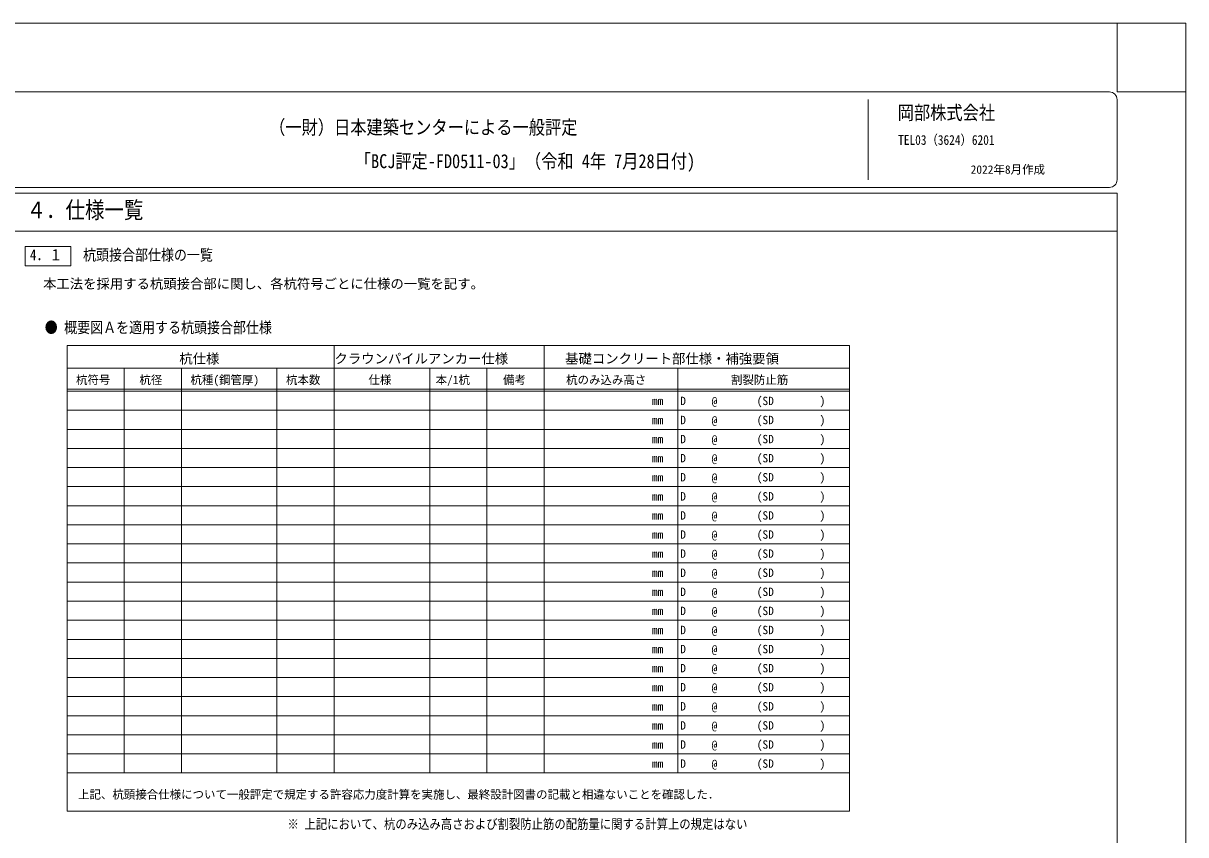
# Model space of a CAD drawing. Units: millimetres, scale not verified. Extents: x -29700 to 29700, y -21000 to 21000.
# Drawn here: x -749 to 29700, y -255 to 21000 of the extents above; entities that cross this region are included whole.
import ezdxf
from ezdxf.enums import TextEntityAlignment as Align

# ---------------------------------------------------------------- set-up
doc = ezdxf.new("R2010")
doc.units = ezdxf.units.MM
doc.header["$LTSCALE"] = 100
doc.layers.add('0-1_01_TITLE', color=7, linetype='Continuous')
doc.layers.add('0-4_02_TEXT', color=7, linetype='Continuous')
for name, color, linetype, lineweight in [('0-3_DEFPOINTS', 7, 'Continuous', 18), ('0-7_06_HYOU', 7, 'Continuous', 15), ('0-8_00_WAKU', 9, 'Continuous', 18), ('0-A_09_KAKOMI', 7, 'Continuous', 15)]:
    doc.layers.add(name, color=color, linetype=linetype, lineweight=lineweight)
doc.styles.add('ＭＳ ゴシック', font='')
doc.styles.get('ＭＳ ゴシック').set_extended_font_data('MS Gothic')

msp = doc.modelspace()

# ---------------------------------------------------------------- linework, layer by layer
at = {"layer": '0-3_DEFPOINTS'}
for p, q in [((-29700, 21000), (29700, 21000)), ((27900, 21000), (27900, 19200)), ((29700, 21000), (29700, -21000)), ((27900, 19200), (29700, 19200))]:
    msp.add_line(p, q, dxfattribs=at)
at = {"layer": '0-7_06_HYOU'}
for p, q in [((396.8, 11363.3), (396.8, 12563.3)), ((396.8, 12563.3), (12896.8, 12563.3)), ((7396.8, 11363.3), (7396.8, 12563.3)), ((12896.8, 11363.3), (12896.8, 12563.3)), ((12896.8, 12563.3), (20896.8, 12563.3)), ((20896.8, 11363.3), (20896.8, 12563.3)), ((396.8, 11963.3), (12896.8, 11963.3)), ((1896.8, 11363.3), (1896.8, 11963.3)), ((3396.8, 11363.3), (3396.8, 11963.3)), ((5896.8, 11363.3), (5896.8, 11963.3)), ((9896.8, 11363.3), (9896.8, 11963.3)), ((11396.8, 11363.3), (11396.8, 11963.3)), ((12896.8, 11963.3), (20896.8, 11963.3)), ((16396.8, 11363.3), (16396.8, 11963.3)), ((396.8, 11413.3), (12896.8, 11413.3)), ((396.8, 11363.3), (12896.8, 11363.3)), ((396.8, 11363.3), (396.8, 10363.3)), ((1896.8, 11363.3), (1896.8, 10363.3)), ((3396.8, 11363.3), (3396.8, 10363.3)), ((5896.8, 11363.3), (5896.8, 10363.3)), ((7396.8, 11363.3), (7396.8, 10363.3)), ((9896.8, 11363.3), (9896.8, 10363.3)), ((11396.8, 11363.3), (11396.8, 10363.3)), ((12896.8, 11413.3), (20896.8, 11413.3)), ((12896.8, 11363.3), (20896.8, 11363.3)), ((12896.8, 11363.3), (12896.8, 10363.3)), ((16396.8, 11363.3), (16396.8, 10363.3)), ((20896.8, 11363.3), (20896.8, 10363.3)), ((12896.8, 10863.3), (396.8, 10863.3)), ((12896.8, 10863.3), (20896.8, 10863.3)), ((12896.8, 10363.3), (396.8, 10363.3)), ((396.8, 10363.3), (396.8, 9363.3)), ((1896.8, 10363.3), (1896.8, 9363.3)), ((3396.8, 10363.3), (3396.8, 9363.3)), ((5896.8, 10363.3), (5896.8, 9363.3)), ((7396.8, 10363.3), (7396.8, 9363.3)), ((9896.8, 10363.3), (9896.8, 9363.3)), ((11396.8, 10363.3), (11396.8, 9363.3)), ((12896.8, 10363.3), (20896.8, 10363.3)), ((12896.8, 10363.3), (12896.8, 9363.3)), ((16396.8, 10363.3), (16396.8, 9363.3)), ((20896.8, 10363.3), (20896.8, 9363.3)), ((12896.8, 9863.3), (396.8, 9863.3)), ((12896.8, 9863.3), (20896.8, 9863.3)), ((12896.8, 9363.3), (396.8, 9363.3)), ((396.8, 9363.3), (396.8, 8363.3)), ((1896.8, 9363.3), (1896.8, 8363.3)), ((3396.8, 9363.3), (3396.8, 8363.3)), ((5896.8, 9363.3), (5896.8, 8363.3)), ((7396.8, 9363.3), (7396.8, 8363.3)), ((9896.8, 9363.3), (9896.8, 8363.3)), ((11396.8, 9363.3), (11396.8, 8363.3)), ((12896.8, 9363.3), (20896.8, 9363.3)), ((12896.8, 9363.3), (12896.8, 8363.3)), ((16396.8, 9363.3), (16396.8, 8363.3)), ((20896.8, 9363.3), (20896.8, 8363.3)), ((12896.8, 8863.3), (396.8, 8863.3)), ((12896.8, 8863.3), (20896.8, 8863.3)), ((12896.8, 8363.3), (396.8, 8363.3)), ((396.8, 8363.3), (396.8, 7363.3)), ((1896.8, 8363.3), (1896.8, 7363.3)), ((3396.8, 8363.3), (3396.8, 7363.3)), ((5896.8, 8363.3), (5896.8, 7363.3)), ((7396.8, 8363.3), (7396.8, 7363.3)), ((9896.8, 8363.3), (9896.8, 7363.3)), ((11396.8, 8363.3), (11396.8, 7363.3)), ((12896.8, 8363.3), (20896.8, 8363.3)), ((12896.8, 8363.3), (12896.8, 7363.3)), ((16396.8, 8363.3), (16396.8, 7363.3)), ((20896.8, 8363.3), (20896.8, 7363.3)), ((12896.8, 7863.3), (396.8, 7863.3)), ((12896.8, 7863.3), (20896.8, 7863.3)), ((12896.8, 7363.3), (396.8, 7363.3)), ((396.8, 7363.3), (396.8, 6363.3)), ((1896.8, 7363.3), (1896.8, 6363.3)), ((3396.8, 7363.3), (3396.8, 6363.3)), ((5896.8, 7363.3), (5896.8, 6363.3)), ((7396.8, 7363.3), (7396.8, 6363.3)), ((9896.8, 7363.3), (9896.8, 6363.3)), ((11396.8, 7363.3), (11396.8, 6363.3)), ((12896.8, 7363.3), (20896.8, 7363.3)), ((12896.8, 7363.3), (12896.8, 6363.3)), ((16396.8, 7363.3), (16396.8, 6363.3)), ((20896.8, 7363.3), (20896.8, 6363.3)), ((12896.8, 6863.3), (396.8, 6863.3)), ((12896.8, 6863.3), (20896.8, 6863.3)), ((12896.8, 6363.3), (396.8, 6363.3)), ((396.8, 6363.3), (396.8, 5363.3)), ((1896.8, 6363.3), (1896.8, 5363.3)), ((3396.8, 6363.3), (3396.8, 5363.3)), ((5896.8, 6363.3), (5896.8, 5363.3)), ((7396.8, 6363.3), (7396.8, 5363.3)), ((9896.8, 6363.3), (9896.8, 5363.3)), ((11396.8, 6363.3), (11396.8, 5363.3)), ((12896.8, 6363.3), (20896.8, 6363.3)), ((12896.8, 6363.3), (12896.8, 5363.3)), ((16396.8, 6363.3), (16396.8, 5363.3)), ((20896.8, 6363.3), (20896.8, 5363.3)), ((12896.8, 5863.3), (396.8, 5863.3)), ((12896.8, 5863.3), (20896.8, 5863.3)), ((12896.8, 5363.3), (396.8, 5363.3)), ((396.8, 5363.3), (396.8, 4363.3)), ((1896.8, 5363.3), (1896.8, 4363.3)), ((3396.8, 5363.3), (3396.8, 4363.3)), ((5896.8, 5363.3), (5896.8, 4363.3)), ((7396.8, 5363.3), (7396.8, 4363.3)), ((9896.8, 5363.3), (9896.8, 4363.3)), ((11396.8, 5363.3), (11396.8, 4363.3)), ((12896.8, 5363.3), (20896.8, 5363.3)), ((12896.8, 5363.3), (12896.8, 4363.3)), ((16396.8, 5363.3), (16396.8, 4363.3)), ((20896.8, 5363.3), (20896.8, 4363.3)), ((12896.8, 4863.3), (396.8, 4863.3)), ((12896.8, 4863.3), (20896.8, 4863.3)), ((12896.8, 4363.3), (396.8, 4363.3)), ((396.8, 4363.3), (396.8, 3363.3)), ((1896.8, 4363.3), (1896.8, 3363.3)), ((3396.8, 4363.3), (3396.8, 3363.3)), ((5896.8, 4363.3), (5896.8, 3363.3)), ((7396.8, 4363.3), (7396.8, 3363.3)), ((9896.8, 4363.3), (9896.8, 3363.3)), ((11396.8, 4363.3), (11396.8, 3363.3)), ((12896.8, 4363.3), (20896.8, 4363.3)), ((12896.8, 4363.3), (12896.8, 3363.3)), ((16396.8, 4363.3), (16396.8, 3363.3)), ((20896.8, 4363.3), (20896.8, 3363.3)), ((12896.8, 3863.3), (396.8, 3863.3)), ((12896.8, 3863.3), (20896.8, 3863.3)), ((12896.8, 3363.3), (396.8, 3363.3)), ((396.8, 3363.3), (396.8, 2363.3)), ((1896.8, 3363.3), (1896.8, 2363.3)), ((3396.8, 3363.3), (3396.8, 2363.3)), ((5896.8, 3363.3), (5896.8, 2363.3)), ((7396.8, 3363.3), (7396.8, 2363.3)), ((9896.8, 3363.3), (9896.8, 2363.3)), ((11396.8, 3363.3), (11396.8, 2363.3)), ((12896.8, 3363.3), (20896.8, 3363.3)), ((12896.8, 3363.3), (12896.8, 2363.3)), ((16396.8, 3363.3), (16396.8, 2363.3)), ((20896.8, 3363.3), (20896.8, 2363.3)), ((12896.8, 2863.3), (396.8, 2863.3)), ((12896.8, 2863.3), (20896.8, 2863.3)), ((12896.8, 2363.3), (396.8, 2363.3)), ((396.8, 2363.3), (396.8, 1363.3)), ((1896.8, 2363.3), (1896.8, 1363.3)), ((3396.8, 2363.3), (3396.8, 1363.3)), ((5896.8, 2363.3), (5896.8, 1363.3)), ((7396.8, 2363.3), (7396.8, 1363.3)), ((9896.8, 2363.3), (9896.8, 1363.3)), ((11396.8, 2363.3), (11396.8, 1363.3)), ((12896.8, 2363.3), (20896.8, 2363.3)), ((12896.8, 2363.3), (12896.8, 1363.3)), ((16396.8, 2363.3), (16396.8, 1363.3)), ((20896.8, 2363.3), (20896.8, 1363.3)), ((12896.8, 1863.3), (396.8, 1863.3)), ((12896.8, 1863.3), (20896.8, 1863.3)), ((12896.8, 1363.3), (396.8, 1363.3)), ((396.8, 1363.3), (396.8, 363.3)), ((12896.8, 1363.3), (20896.8, 1363.3)), ((20896.8, 1363.3), (20896.8, 363.3)), ((20896.8, 363.3), (396.8, 363.3))]:
    msp.add_line(p, q, dxfattribs=at)
at = {"layer": '0-8_00_WAKU'}
for p, q in [((-27700, 19200), (27700, 19200)), ((21379.3, 16900), (21379.3, 19000)), ((27900, 16900), (27900, 19000)), ((-27900, 16550), (27900, 16550)), ((-27700, 16700), (27700, 16700)), ((27900, -16700), (27900, 16550)), ((-27900, 15550), (27900, 15550))]:
    msp.add_line(p, q, dxfattribs=at)
for centre, start, end in [((27700, 19000), 0, 90), ((27700, 16900), 270, 0)]:
    msp.add_arc(centre, 200, start, end, dxfattribs=at)
at = {"layer": '0-A_09_KAKOMI'}
for p, q in [((500, 15150), (-700, 15150)), ((-700, 14650), (-700, 15150)), ((500, 14650), (500, 15150)), ((500, 14650), (-700, 14650))]:
    msp.add_line(p, q, dxfattribs=at)

# ---------------------------------------------------------------- texts
at = {"layer": '0-1_01_TITLE', "style": 'ＭＳ ゴシック', "width": 0.85}
for s, height, p in [('岡部株式会社', 366.6, (22154.7, 18365.6)), ('（一財）日本建築センターによる一般評定', 366.6, (5691, 17981.2)), ('TEL03（3624）6201', 256.6, (22167.2, 17738.1)), ('「BCJ評定-FD0511-03」（令和 4年 7月28日付)', 366.6, (7935.4, 17094.4)), ('４．仕様一覧', 439.9, (-662.6, 15758.1))]:
    msp.add_text(s, height=height, dxfattribs=at).set_placement(p, align=Align.BOTTOM_LEFT)
at = {"layer": '0-1_01_TITLE', "style": 'ＭＳ ゴシック'}
msp.add_text('2022年8月作成', height=219.9, dxfattribs=at).set_placement((24065.4, 16992.5), align=Align.BOTTOM_LEFT)
at = {"layer": '0-4_02_TEXT', "style": 'ＭＳ ゴシック', "width": 0.85}
for s, height, p in [('4．１', 293.3, (-575.2, 14698.7)), ('杭頭接合部仕様の一覧', 293.3, (817.3, 14698.7)), ('● 概要図Ａを適用する杭頭接合部仕様', 293.3, (-186.6, 12797.9)), ('※ 上記において、杭のみ込み高さおよび割裂防止筋の配筋量に関する計算上の規定はない', 256.6, (6171.2, -179.2))]:
    msp.add_text(s, height=height, dxfattribs=at).set_placement(p, align=Align.BOTTOM_LEFT)
at = {"layer": '0-4_02_TEXT', "style": 'ＭＳ ゴシック'}
for s, height, p in [('本工法を採用する杭頭接合部に関し、各杭符号ごとに仕様の一覧を記す。', 256.6, (-231.2, 13971.7)), ('杭仕様', 256.6, (3337.7, 12011.5)), ('クラウンパイルアンカー仕様', 256.6, (7402.2, 12011.5)), ('基礎コンクリート部仕様・補強要領', 256.6, (13444.4, 12011.5)), ('杭符号', 219.9, (632.4, 11482.4)), ('杭径', 219.9, (2292.6, 11482.4)), ('杭種(鋼管厚)', 219.9, (3629.8, 11482.4)), ('杭本数', 219.9, (6132.4, 11482.4)), ('仕様', 219.9, (8292.6, 11482.4)), ('本/1杭', 219.9, (10051.1, 11482.4)), ('備考', 219.9, (11818.7, 11482.4)), ('杭のみ込み高さ', 219.9, (13468.9, 11482.4)), ('割裂防止筋', 219.9, (17788.2, 11482.4)), ('mm', 219.9, (15716.5, 10932.4)), ('D', 219.9, (16459.4, 10932.4)), ('@', 219.9, (17281, 10932.4)), ('(SD\u3000\u3000\u3000\u3000)', 219.9, (18462.3, 10932.4)), ('mm', 219.9, (15716.5, 10432.4)), ('D', 219.9, (16459.4, 10432.4)), ('@', 219.9, (17281, 10432.4)), ('(SD\u3000\u3000\u3000\u3000)', 219.9, (18462.3, 10432.4)), ('mm', 219.9, (15716.5, 9932.4)), ('D', 219.9, (16459.4, 9932.4)), ('@', 219.9, (17281, 9932.4)), ('(SD\u3000\u3000\u3000\u3000)', 219.9, (18462.3, 9932.4)), ('mm', 219.9, (15716.5, 9432.4)), ('D', 219.9, (16459.4, 9432.4)), ('@', 219.9, (17281, 9432.4)), ('(SD\u3000\u3000\u3000\u3000)', 219.9, (18462.3, 9432.4)), ('mm', 219.9, (15716.5, 8932.4)), ('D', 219.9, (16459.4, 8932.4)), ('@', 219.9, (17281, 8932.4)), ('(SD\u3000\u3000\u3000\u3000)', 219.9, (18462.3, 8932.4)), ('mm', 219.9, (15716.5, 8432.4)), ('D', 219.9, (16459.4, 8432.4)), ('@', 219.9, (17281, 8432.4)), ('(SD\u3000\u3000\u3000\u3000)', 219.9, (18462.3, 8432.4)), ('(SD\u3000\u3000\u3000\u3000)', 219.9, (18462.3, 7932.4)), ('mm', 219.9, (15716.5, 7932.4)), ('D', 219.9, (16459.4, 7932.4)), ('@', 219.9, (17281, 7932.4)), ('mm', 219.9, (15716.5, 7432.4)), ('D', 219.9, (16459.4, 7432.4)), ('@', 219.9, (17281, 7432.4)), ('(SD\u3000\u3000\u3000\u3000)', 219.9, (18462.3, 7432.4)), ('mm', 219.9, (15716.5, 6932.4)), ('D', 219.9, (16459.4, 6932.4)), ('@', 219.9, (17281, 6932.4)), ('(SD\u3000\u3000\u3000\u3000)', 219.9, (18462.3, 6932.4)), ('D', 219.9, (16459.4, 6432.4)), ('@', 219.9, (17281, 6432.4)), ('(SD\u3000\u3000\u3000\u3000)', 219.9, (18462.3, 6432.4)), ('mm', 219.9, (15716.5, 6432.4)), ('mm', 219.9, (15716.5, 5932.4)), ('D', 219.9, (16459.4, 5932.4)), ('@', 219.9, (17281, 5932.4)), ('(SD\u3000\u3000\u3000\u3000)', 219.9, (18462.3, 5932.4)), ('mm', 219.9, (15716.5, 5432.4)), ('D', 219.9, (16459.4, 5432.4)), ('@', 219.9, (17281, 5432.4)), ('(SD\u3000\u3000\u3000\u3000)', 219.9, (18462.3, 5432.4)), ('D', 219.9, (16459.4, 4932.4)), ('@', 219.9, (17281, 4932.4)), ('(SD\u3000\u3000\u3000\u3000)', 219.9, (18462.3, 4932.4)), ('mm', 219.9, (15716.5, 4932.4)), ('mm', 219.9, (15716.5, 4432.4)), ('D', 219.9, (16459.4, 4432.4)), ('@', 219.9, (17281, 4432.4)), ('(SD\u3000\u3000\u3000\u3000)', 219.9, (18462.3, 4432.4)), ('mm', 219.9, (15716.5, 3932.4)), ('D', 219.9, (16459.4, 3932.4)), ('@', 219.9, (17281, 3932.4)), ('(SD\u3000\u3000\u3000\u3000)', 219.9, (18462.3, 3932.4)), ('mm', 219.9, (15716.5, 3432.4)), ('D', 219.9, (16459.4, 3432.4)), ('@', 219.9, (17281, 3432.4)), ('(SD\u3000\u3000\u3000\u3000)', 219.9, (18462.3, 3432.4)), ('mm', 219.9, (15716.5, 2932.4)), ('D', 219.9, (16459.4, 2932.4)), ('@', 219.9, (17281, 2932.4)), ('(SD\u3000\u3000\u3000\u3000)', 219.9, (18462.3, 2932.4)), ('(SD\u3000\u3000\u3000\u3000)', 219.9, (18462.3, 2432.4)), ('mm', 219.9, (15716.5, 2432.4)), ('D', 219.9, (16459.4, 2432.4)), ('@', 219.9, (17281, 2432.4)), ('mm', 219.9, (15716.5, 1932.4)), ('D', 219.9, (16459.4, 1932.4)), ('@', 219.9, (17281, 1932.4)), ('(SD\u3000\u3000\u3000\u3000)', 219.9, (18462.3, 1932.4)), ('mm', 219.9, (15716.5, 1432.4)), ('D', 219.9, (16459.4, 1432.4)), ('@', 219.9, (17281, 1432.4)), ('(SD\u3000\u3000\u3000\u3000)', 219.9, (18462.3, 1432.4)), ('上記、杭頭接合仕様について一般評定で規定する許容応力度計算を実施し、最終設計図書の記載と相違ないことを確認した．', 219.9, (686.2, 623.8))]:
    msp.add_text(s, height=height, dxfattribs=at).set_placement(p, align=Align.BOTTOM_LEFT)

doc.saveas('drawing.dxf')
